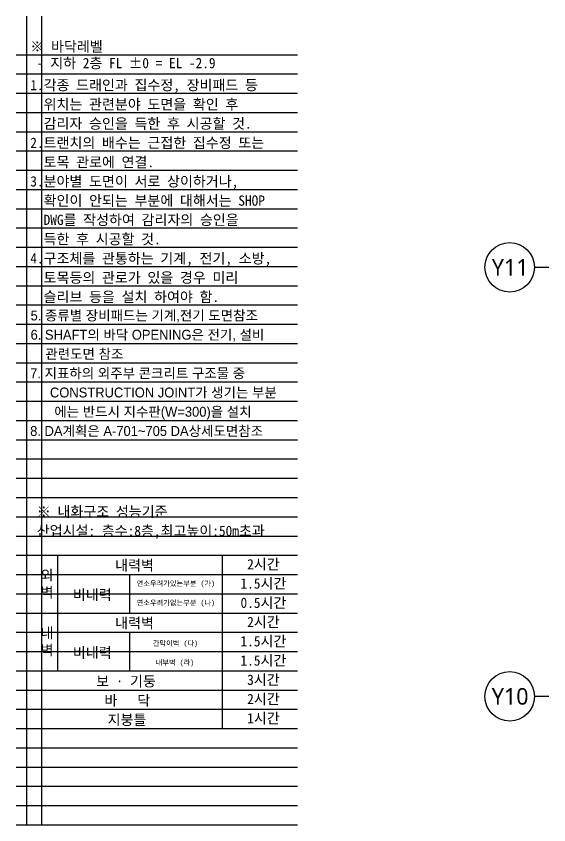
# Model space of a CAD drawing. Header units: inches. Extents: x 3675 to 732988, y -33059 to 70575.
# Drawn here: x 94456 to 110613, y 39403 to 63903 of the extents above; entities that cross this region are included whole.
import ezdxf
from ezdxf.enums import TextEntityAlignment as Align

# ---------------------------------------------------------------- set-up
doc = ezdxf.new("R2010")
doc.units = ezdxf.units.IN
doc.header["$MEASUREMENT"] = 0
doc.layers.get('0').update_dxf_attribs({"linetype": 'CONTINUOUS'})
for name, color, linetype, lineweight in [('A-AXIS-BUBL', 7, 'CONTINUOUS', 25), ('A-MKXX-NAME', 3, 'CONTINUOUS', 25), ('A-XXXX-TXT1', 3, 'CONTINUOUS', 25), ('A-XXXX-TXT2', 3, 'CONTINUOUS', 25)]:
    doc.layers.add(name, color=color, linetype=linetype, lineweight=lineweight)
doc.layers.add('A-XXXX-NPLT', color=144, linetype='CONTINUOUS', plot=False)
doc.layers.add('T', color=3, linetype='CONTINUOUS')
doc.styles.add('돋움체', font='')
doc.styles.add('돋음', font='')
doc.styles.add('맑은 고딕', font='malgun.ttf')
doc.styles.add('맑은고딕', font='malgun.ttf')
doc.styles.get('돋움체').set_extended_font_data('DotumChe')
doc.styles.get('돋음').set_extended_font_data('Dotum')

# ---------------------------------------------------------------- blocks, each defined once
blk = doc.blocks.new('NOTE')
at = {"layer": 'A-XXXX-NPLT'}
for p, q in [((1010659.8, 179732.7), (1010659.8, 175812.7)), ((1010734.1, 175812.7), (1010734.1, 179732.7)), ((1010609.8, 179546.1), (1011974.8, 179546.1)), ((1010609.8, 179452.7), (1011974.8, 179452.7)), ((1010609.8, 179359.4), (1011974.8, 179359.4)), ((1010609.8, 179266.1), (1011974.8, 179266.1)), ((1010609.8, 179172.7), (1011974.8, 179172.7)), ((1010609.8, 179079.4), (1011974.8, 179079.4)), ((1010609.8, 178986.1), (1011974.8, 178986.1)), ((1010609.8, 178892.7), (1011974.8, 178892.7)), ((1010609.8, 178799.4), (1011974.8, 178799.4)), ((1010609.8, 178706.1), (1011974.8, 178706.1)), ((1010609.8, 178612.7), (1011974.8, 178612.7)), ((1010609.8, 178519.4), (1011974.8, 178519.4)), ((1010609.8, 178426.1), (1011974.8, 178426.1)), ((1010609.8, 178332.7), (1011974.8, 178332.7)), ((1010609.8, 178239.4), (1011974.8, 178239.4)), ((1010609.8, 178146.1), (1011974.8, 178146.1)), ((1010609.8, 178052.7), (1011974.8, 178052.7)), ((1010609.8, 177959.4), (1011974.8, 177959.4)), ((1010609.8, 177866.1), (1011974.8, 177866.1)), ((1010609.8, 177772.7), (1011974.8, 177772.7)), ((1010609.8, 177679.4), (1011974.8, 177679.4)), ((1010609.8, 177586.1), (1011974.8, 177586.1)), ((1010609.8, 177492.7), (1011974.8, 177492.7)), ((1010609.8, 177399.4), (1011974.8, 177399.4)), ((1010609.8, 177306.1), (1011974.8, 177306.1)), ((1010609.8, 177212.7), (1011974.8, 177212.7)), ((1010609.8, 177119.4), (1011974.8, 177119.4)), ((1010609.8, 177026.1), (1011974.8, 177026.1)), ((1010609.8, 176932.7), (1011974.8, 176932.7)), ((1010609.8, 176839.4), (1011974.8, 176839.4)), ((1010609.8, 176746.1), (1011974.8, 176746.1)), ((1010609.8, 176652.7), (1011974.8, 176652.7)), ((1010609.8, 176559.4), (1011974.8, 176559.4)), ((1010609.8, 176466.1), (1011974.8, 176466.1)), ((1010609.8, 176372.7), (1011974.8, 176372.7)), ((1010609.8, 176279.4), (1011974.8, 176279.4)), ((1010609.8, 176186.1), (1011974.8, 176186.1)), ((1010609.8, 176092.7), (1011974.8, 176092.7)), ((1010609.8, 175999.4), (1011974.8, 175999.4)), ((1010609.8, 175906.1), (1011974.8, 175906.1)), ((1010609.8, 175812.7), (1011974.8, 175812.7))]:
    blk.add_line(p, q, dxfattribs=at)

msp = doc.modelspace()

# ---------------------------------------------------------------- linework, layer by layer
for points in [[(95081.3, 47569.8), (102987.5, 47569.8)], [(95706.3, 47569.8), (95706.3, 44069.8)], [(100706.3, 47569.8), (100706.3, 42319.8)], [(95706.3, 46986.5), (102987.5, 46986.5)], [(97893.8, 46986.5), (97893.8, 45819.8)], [(97893.8, 46403.1), (102987.5, 46403.1)], [(95081.3, 45819.8), (102987.5, 45819.8)], [(95706.3, 45236.5), (102987.5, 45236.5)], [(97893.8, 45236.5), (97893.8, 44069.8)], [(97893.8, 44653.1), (102987.5, 44653.1)], [(95081.3, 44069.8), (102987.5, 44069.8)], [(95081.3, 43486.5), (102987.5, 43486.5)], [(95081.3, 42903.1), (102987.5, 42903.1)], [(95081.3, 42319.8), (102987.5, 42319.8)]]:
    msp.add_lwpolyline(points)
at = {"layer": 'A-AXIS-BUBL', "ltscale": 0.2}
for p, q in [((110612.5, 56287.5), (110175, 56287.5)), ((110612.5, 43287.5), (110175, 43287.5))]:
    msp.add_line(p, q, dxfattribs=at)
for centre in [(109425, 56294.9), (109425, 43294.9)]:
    msp.add_circle(centre, 750, dxfattribs=at)

# ---------------------------------------------------------------- block references
at = {"layer": 'A-XXXX-TXT1', "xscale": 6.25, "yscale": 6.25, "zscale": 6.25}
msp.add_blockref('NOTE', (-6221855.1, -1059426.4), dxfattribs=at)

# ---------------------------------------------------------------- texts
at = {"layer": 'A-MKXX-NAME', "style": '돋움체'}
for s, p in [('※ 바닥레벨', (94884.8, 62826.6)), (' - 지하 2층 FL %%P0 = EL -2.9', (94884.8, 62326.6))]:
    msp.add_text(s, height=312.5, dxfattribs=at).set_placement(p)
at = {"layer": 'A-XXXX-TXT2', "style": '돋움체'}
for s, p in [('1.각종 드래인과 집수정, 장비패드 등', (94884.8, 61816.2)), ('  위치는 관련분야 도면을 확인 후', (94884.8, 61232.8)), ('  감리자 승인을 득한 후 시공할 것.', (94884.8, 60649.5)), ('2.트랜치의 배수는 근접한 집수정 또는', (94884.8, 60066.2)), ('  토목 관로에 연결.', (94884.8, 59482.8)), ('3.분야별 도면이 서로 상이하거나, ', (94884.8, 58899.5)), ('  확인이 안되는 부분에 대해서는 SHOP', (94884.8, 58316.2)), ('  DWG를 작성하여 감리자의 승인을', (94884.8, 57732.8)), ('  득한 후 시공할 것.', (94884.8, 57149.5)), ('4.구조체를 관통하는 기계, 전기, 소방,', (94884.8, 56566.2)), ('  토목등의 관로가 있을 경우 미리', (94884.8, 55982.8)), ('  슬리브 등을 설치 하여야 함.', (94884.8, 55399.5)), ('※ 내화구조 성능기준', (95081.3, 48892.7)), ('산업시설: 층수:8층,최고높이:50m초과', (95081.3, 48309.4))]:
    msp.add_text(s, height=312.5, dxfattribs=at).set_placement(p, align=Align.MIDDLE_LEFT)
at = {"layer": 'A-XXXX-TXT2', "ltscale": 0.2, "style": '맑은고딕'}
for s, p in [('Y11', (109438.9, 56295.2)), ('Y10', (109438.9, 43295.2))]:
    msp.add_text(s, height=500, dxfattribs=at).set_placement(p, align=Align.MIDDLE_CENTER)
at = {"layer": 'A-XXXX-TXT2', "style": '돋움체'}
for s, height, p in [('내력벽', 312.5, (98045.9, 47267.7)), ('2시간', 312.5, (101956.2, 47299)), ('연소우려가있는부분 (가)', 156.25, (99301.3, 46715.6)), ('1.5시간', 312.5, (101956.2, 46715.6)), ('비내력', 312.5, (96764.7, 46371.9)), ('0.5시간', 312.5, (101956.2, 46132.3)), ('연소우려가없는부분 (나)', 156.25, (99301.3, 46132.3)), ('내력벽', 312.5, (98045.9, 45517.7)), ('2시간', 312.5, (101956.2, 45549)), ('1.5시간', 312.5, (101956.2, 44965.6)), ('간막이벽 (다)', 156.25, (99289.1, 44903.1)), ('비내력', 312.5, (96764.7, 44621.9)), ('내부벽 (라)', 156.25, (99274.2, 44319.8)), ('1.5시간', 312.5, (101956.2, 44382.3)), ('보 · 기둥', 312.5, (97789.4, 43752.1)), ('3시간', 312.5, (101956.2, 43799)), ('바   닥', 312.5, (97829, 43168.8)), ('2시간', 312.5, (101956.2, 43215.6)), ('지붕틀', 312.5, (97817.1, 42585.4)), ('1시간', 312.5, (101956.2, 42632.3))]:
    msp.add_text(s, height=height, dxfattribs=at).set_placement(p, align=Align.MIDDLE_CENTER)
at = {"layer": 'A-XXXX-TXT2', "char_height": 312.5, "attachment_point": 5, "style": '맑은 고딕'}
for s, width, insert in [('{\\fDotumChe|b0|i0|c129|p49;외\\P벽}', 996.018, (95393.1, 46689.4)), ('{\\fDotumChe|b0|i0|c129|p49;내\\P벽}', 1000, (95393.8, 44939.4))]:
    msp.add_mtext_dynamic_manual_height_columns(s, width=width, gutter_width=5000, heights=[0], dxfattribs=dict(at, insert=insert))
at = {"layer": 'T', "style": '돋음'}
for s, p in [('5. 종류별 장비패드는 기계,전기 도면참조', (94893.8, 54684.9)), ('6. SHAFT의 바닥 OPENING은 전기, 설비', (94893.8, 54101.6)), ('   관련도면 참조', (95012.4, 53518.3)), ('7. 지표하의 외주부 콘크리트 구조물 중 ', (94881.4, 52934.9)), ('    CONSTRUCTION JOINT가 생기는 부분', (95045.2, 52351.6)), ('에는 반드시 지수판(W=300)을 설치', (95613.1, 51768.3)), ('8. DA계획은 A-701~705 DA상세도면참조 ', (94881.4, 51184.9))]:
    msp.add_text(s, height=300, dxfattribs=at).set_placement(p)

doc.saveas('drawing.dxf')
